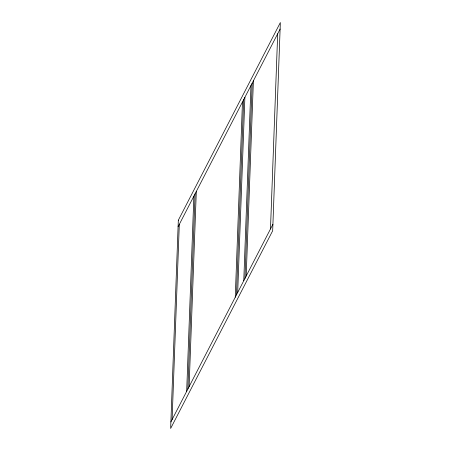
<?xml version="1.0" encoding="UTF-8"?>
<svg xmlns="http://www.w3.org/2000/svg" width="451" height="451" viewBox="0 0 451 451"><rect width="100%" height="100%" fill="white"/><g stroke="black" fill="none" stroke-linecap="round" stroke-linejoin="round"><path stroke-width="0.68" d="M172.102 419.588L179.301 224.378M186.675 391.35L193.874 196.14M187.892 388.999L195.091 193.789M189.104 386.642L196.303 191.433M235.259 297.22L242.463 102.011M236.476 294.864L243.675 99.654M237.688 292.513L244.893 97.303M243.765 280.748L250.965 85.538M244.978 278.391L252.177 83.181M246.19 276.04L253.394 80.83M270.487 228.973L277.686 33.763M178.089 226.735L280.116 29.056M170.884 421.944L272.911 224.265M178.325 220.229L170.647 428.45L272.675 230.771L280.353 22.55L178.325 220.229"/></g></svg>
